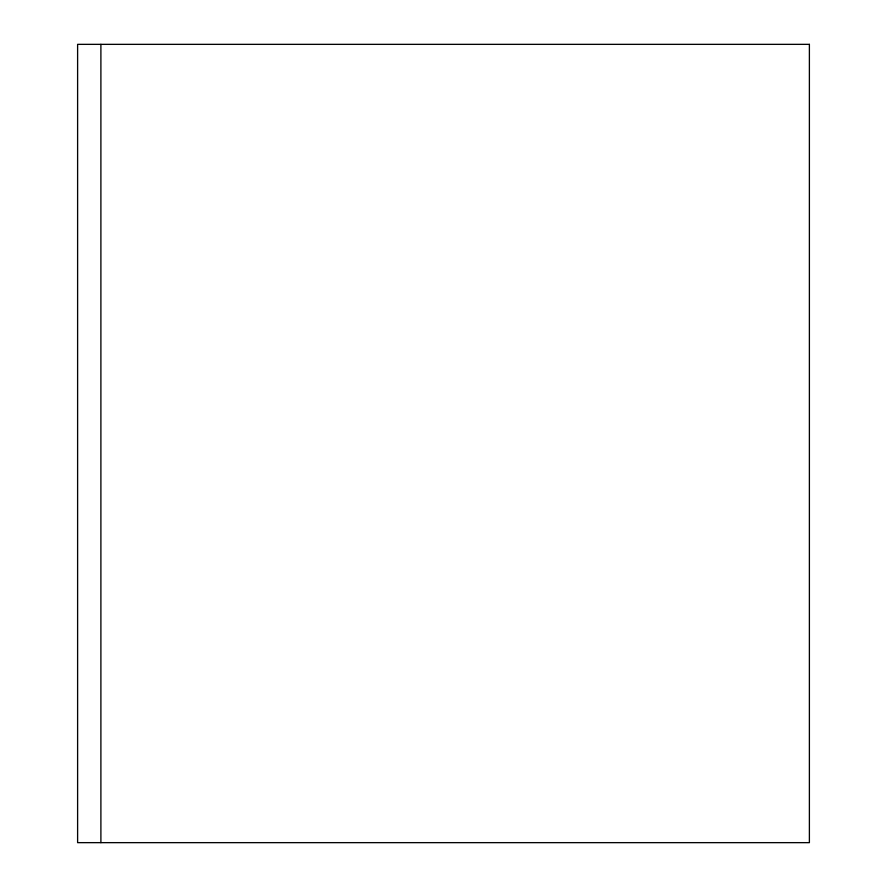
<?xml version="1.0" encoding="UTF-8"?>
<svg xmlns="http://www.w3.org/2000/svg" width="887" height="887" viewBox="0 0 887 887"><rect width="100%" height="100%" fill="white"/><g stroke="black" fill="none" stroke-linecap="round" stroke-linejoin="round"><path stroke-width="1.33" d="M100.896 44.35L100.896 842.65M809.387 44.35L77.612 44.35L77.612 842.65L809.387 842.65L809.387 44.35"/></g></svg>
